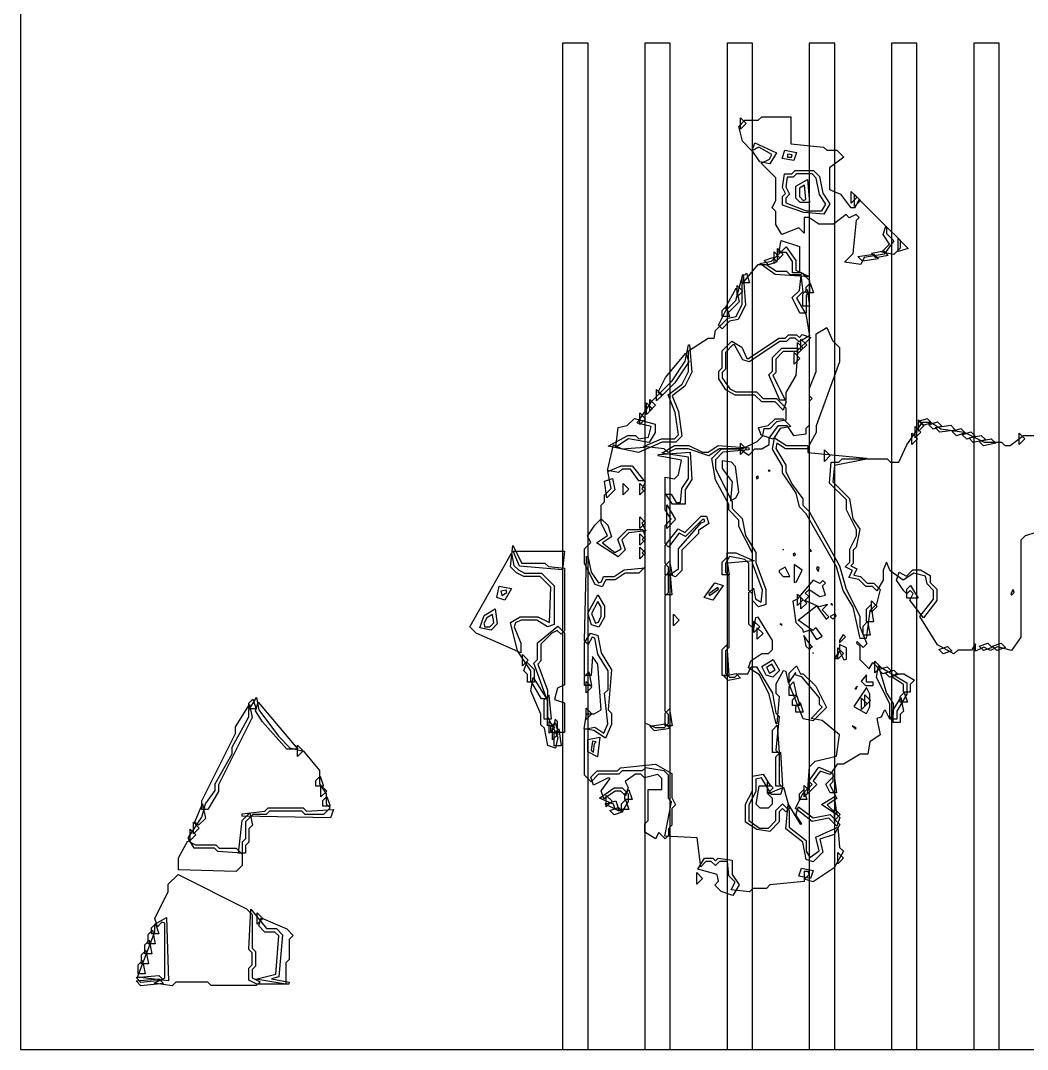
# Model space of a CAD drawing. Header units: millimetres. Extents: x 0 to 283, y 0 to 283.
# Drawn here: x 0 to 141.4, y 0 to 144.6 of the extents above; entities that cross this region are included whole.
import ezdxf

# ---------------------------------------------------------------- set-up
doc = ezdxf.new("R2010")
doc.units = ezdxf.units.MM
for name, color, linetype in [('CUT_OUTLINE', 5, 'Continuous'), ('CUT_SLOT', 1, 'Continuous'), ('ENG_D', 3, 'Continuous'), ('ENG_K', 2, 'Continuous'), ('ENG_L', 4, 'Continuous')]:
    doc.layers.add(name, color=color, linetype=linetype)

msp = doc.modelspace()

# ---------------------------------------------------------------- linework, layer by layer
at = {"layer": 'CUT_OUTLINE'}
msp.add_lwpolyline([(0, 0), (282.84, 0), (282.84, 282.84), (0, 282.84), (0, 0)], close=True, dxfattribs=at)
at = {"layer": 'CUT_SLOT'}
for points in [[(76.13, 0), (79.69, 0), (79.69, 141.42), (76.13, 141.42), (76.13, 0)], [(87.68, 0), (91.24, 0), (91.24, 141.42), (87.68, 141.42), (87.68, 0)], [(99.22, 0), (102.79, 0), (102.79, 141.42), (99.22, 141.42), (99.22, 0)], [(110.77, 0), (114.34, 0), (114.34, 141.42), (110.77, 141.42), (110.77, 0)], [(122.32, 0), (125.88, 0), (125.88, 141.42), (122.32, 141.42), (122.32, 0)], [(133.87, 0), (137.43, 0), (137.43, 141.42), (133.87, 141.42), (133.87, 0)]]:
    msp.add_lwpolyline(points, close=True, dxfattribs=at)
at = {"layer": 'ENG_D'}
for points in [[(101.12, 130.91), (101.92, 130.11), (101.12, 129.3), (101.12, 130.91)], [(103.1, 127.37), (106.17, 125.97), (105.24, 124.42), (103.8, 124.71), (102.74, 126.3), (103.1, 127.37)], [(108.97, 126.04), (108.58, 124.89), (106.94, 125.21), (107.32, 126.37), (108.97, 126.04)], [(112.18, 122.68), (112.65, 120.3), (113.65, 118.8), (112.79, 117.37), (110.02, 117.62), (107.01, 118.62), (107.01, 119.83), (107.43, 120.25), (107, 121.11), (107.28, 123.04), (108.33, 123.04), (108.8, 123.51), (111.35, 123.51), (112.18, 122.68)], [(109.37, 119.83), (109.9, 119.3), (110.29, 119.43), (110.11, 121.46), (109.37, 121.02), (109.37, 119.83)], [(117.48, 119.74), (116.67, 118.93), (116.67, 120.54), (117.48, 119.74)], [(123.51, 112.57), (122.64, 111.7), (120.91, 112.05), (122.03, 113.17), (121.13, 114.52), (121.52, 115.69), (123.51, 113.71), (123.51, 112.57)], [(103.84, 110.43), (105.48, 110.76), (107.51, 112.79), (108.89, 110.86), (108.89, 109.51), (110.74, 108.59), (110.74, 108.58), (105.98, 108.9), (103.84, 110.43)], [(119.82, 111.74), (120.47, 111.08), (118.24, 110.77), (117.59, 111.42), (119.82, 111.74)], [(119.49, 111.87), (121.23, 112.21), (121.86, 111.58), (120.13, 111.23), (119.49, 111.87)], [(101.83, 104.6), (100.8, 102.56), (99.58, 102.31), (98.52, 101.25), (98, 101.78), (99.04, 103.85), (100.43, 105.25), (101.43, 108.89), (101.5, 108.89), (101.83, 104.6)], [(101.35, 107.72), (101.35, 108.52), (101.93, 109.1), (102.39, 107.72), (101.35, 107.72)], [(109.38, 106.65), (109.66, 109.17), (110.78, 108.05), (110.78, 106.44), (110.31, 105.97), (110.31, 103.47), (109.46, 103.47), (108.37, 105.64), (109.38, 106.65)], [(102.22, 97.11), (106.47, 99.94), (107.38, 99.94), (107.85, 100.41), (108.99, 100.41), (109.37, 100.04), (109.77, 100.44), (110.98, 100.04), (108.99, 98.05), (107.11, 98.05), (106.07, 97.01), (106.07, 95.13), (105.65, 94.71), (107.5, 91), (107.11, 89.84), (105.97, 90.98), (104.08, 90.98), (103.14, 91.92), (100.34, 91.92), (99.06, 92.69), (98.05, 94.21), (98.05, 95.32), (98.52, 95.79), (98.52, 98.15), (99.9, 99.53), (101.3, 98.69), (101.98, 97.11), (102.22, 97.11)], [(86.76, 83.9), (82.53, 84.75), (85.26, 86.27), (86.36, 86.27), (86.82, 85.81), (88.2, 86.01), (88.57, 87.51), (86.59, 88.01), (88.68, 91.13), (91.51, 93.96), (93.35, 96.73), (93.81, 99), (93.94, 98.99), (94.29, 95.18), (93.29, 93.18), (91.5, 91.84), (92.39, 89.63), (92.88, 86.18), (92.02, 85.32), (90.09, 85.32), (86.76, 83.9)], [(108.66, 97.91), (109.46, 97.11), (108.66, 96.3), (108.66, 97.91)], [(105.97, 88.62), (107.11, 88.62), (108.19, 87.54), (106.68, 87.23), (105.69, 85.75), (103.99, 86.32), (103.64, 87.39), (105.01, 87.66), (105.97, 88.62)], [(126.1, 86.88), (126.1, 88.49), (126.91, 87.68), (126.1, 86.88)], [(126.14, 88.26), (127.34, 88.66), (127.95, 88.05), (126.74, 87.65), (126.14, 88.26)], [(126.43, 86.74), (125.63, 85.93), (125.63, 87.54), (126.43, 86.74)], [(128.76, 88.19), (129.37, 87.58), (128.16, 87.18), (127.55, 87.78), (128.76, 88.19)], [(129.08, 86.72), (128.43, 87.38), (130.66, 87.7), (131.31, 87.04), (129.08, 86.72)], [(132.67, 86.64), (131.46, 86.23), (130.85, 86.84), (132.06, 87.24), (132.67, 86.64)], [(134.08, 86.16), (132.87, 85.76), (132.26, 86.37), (133.47, 86.77), (134.08, 86.16)], [(114.09, 79.76), (116.42, 77.42), (116.9, 74.57), (117.87, 73.12), (117.36, 70.59), (116.91, 70.14), (116.91, 68.26), (116.6, 67.95), (117.46, 67.52), (117.02, 66.64), (117.97, 66.45), (118.89, 65.53), (119.83, 65.53), (120.7, 64.65), (120.19, 62.58), (119.25, 61.64), (118.77, 57.75), (117.9, 57.75), (116.92, 62.14), (115.51, 64.49), (114.57, 67.79), (110.35, 75.28), (109.39, 76.25), (108.91, 78.16), (107.01, 81.01), (107.01, 81.96), (105.58, 84.34), (105.9, 85.95), (107.55, 84.85), (110.54, 84.85), (110.54, 83.89), (118.79, 83.09), (118.8, 82.96), (114.3, 82.06), (114.09, 79.76)], [(125.16, 86.6), (125.96, 85.8), (125.16, 84.99), (125.16, 86.6)], [(135.54, 85.65), (133.8, 85.3), (133.17, 85.94), (134.9, 86.29), (135.54, 85.65)], [(134.58, 85.47), (136.31, 85.82), (136.95, 85.18), (135.22, 84.83), (134.58, 85.47)], [(141.05, 85.8), (140.24, 84.99), (140.24, 86.6), (141.05, 85.8)], [(87.68, 45.88), (89.14, 45.25), (90.41, 45.25), (90.98, 45.82), (90.98, 47.04), (90.51, 47.51), (90.51, 63.74), (90.98, 64.21), (90.98, 66.59), (92.4, 67.54), (92.4, 70.33), (95.56, 73.98), (96.1, 74.16), (96, 74.48), (95.79, 74.48), (93.38, 72.07), (92.47, 72.53), (91.01, 70.59), (90.51, 71.08), (90.51, 73.64), (91.38, 74.51), (90.51, 75.82), (90.51, 78.02), (91.35, 78.02), (92.06, 76.84), (92.66, 76.84), (92.87, 78.81), (93.81, 80.21), (93.81, 83.23), (90.05, 83.77), (91.86, 84.85), (93.87, 84.85), (95.75, 83.91), (96.57, 83.91), (97.99, 84.86), (102.29, 84.53), (102.3, 84.25), (98.63, 83.92), (97.58, 82.87), (97.58, 81.61), (99.94, 76.89), (99.94, 75.99), (101.33, 74.6), (101.81, 72.21), (103.24, 69.83), (103.24, 68.4), (104.65, 64.63), (104.65, 62.53), (103.65, 62.19), (102.77, 63.07), (102.77, 64.01), (102.29, 64.48), (102.29, 68.26), (101.71, 68.84), (99.58, 69.27), (98.99, 68.29), (98.99, 67.04), (99.47, 66.57), (99.47, 56.47), (98.99, 56), (98.99, 52.89), (99.56, 52.33), (100.31, 52.33), (100.78, 52.8), (102.15, 52.8), (102.62, 53.74), (103.37, 53.74), (105.58, 50.05), (106.05, 47.25), (106.55, 46.76), (106.08, 42.04), (106.54, 41.58), (106.54, 37.34), (107.04, 36.83), (106.71, 35.83), (105.46, 35.83), (104.06, 38.16), (103.24, 37.99), (103.24, 36.24), (102.29, 34.36), (102.29, 32.18), (103.78, 31.11), (105.03, 31.11), (106.07, 32.15), (106.07, 33.57), (107.01, 34.51), (107.95, 33.57), (107.95, 31.23), (110.31, 29.34), (110.31, 27.88), (110.85, 26.97), (112.16, 27.91), (111.68, 29.83), (114.76, 31.23), (115.01, 28.39), (115.55, 27.85), (114.26, 25.53), (111.29, 23.55), (110.11, 23.94), (110.75, 24.58), (110.61, 24.98), (110.07, 24.98), (110.07, 23.59), (105.23, 23.11), (104.75, 22.63), (102.86, 22.63), (102.38, 22.14), (99.81, 22.43), (100.36, 23.52), (99.48, 24.4), (99.26, 26.4), (98.15, 26.4), (97.58, 25.83), (97.01, 26.4), (96.26, 26.4), (95.52, 25.66), (95.01, 29.71), (90.46, 29.95), (91.43, 34.81), (90.98, 35.26), (90.98, 38.56), (90.4, 39.14), (87.76, 39.58), (87.31, 39.13), (84.48, 39.13), (84.01, 38.66), (81.18, 38.66), (80.14, 37.61), (79.2, 38.56), (79.2, 44.98), (80.66, 45.27), (81.92, 44.43), (82.49, 45.76), (82.01, 50.06), (82.5, 50.54), (82.5, 53.2), (81.09, 55.54), (80.64, 57.8), (80.26, 57.93), (79.73, 56.88), (79.19, 57.42), (79.46, 69.28), (79.67, 69.3), (80.12, 67.04), (81.17, 65.57), (81.6, 65.71), (81.85, 66.47), (83.37, 66.47), (84.77, 67.4), (87.68, 67.67), (87.68, 45.88)], [(84.33, 82.02), (85.91, 82.02), (87.72, 79.69), (87.26, 78.77), (87.68, 78.35), (87.68, 74.38), (87.26, 73.96), (87.81, 72.87), (85.43, 72.61), (84.42, 71.59), (84.89, 70.18), (83.94, 69.23), (80.89, 71.18), (82.43, 72.21), (81.55, 73.95), (81.55, 76.47), (82.02, 76.94), (82.02, 77.88), (82.95, 78.8), (82.46, 81.22), (84.33, 82.02)], [(86.97, 70.85), (86.97, 72.46), (87.78, 71.65), (86.97, 70.85)], [(72.63, 54.15), (74.01, 50.48), (74.01, 49.26), (73.17, 49.26), (71.65, 51.79), (71.65, 53.2), (69.78, 56), (68.79, 59.98), (70.17, 60.81), (72.65, 60.81), (74.26, 60.01), (74.48, 64.96), (72.97, 66.47), (70.66, 66.47), (69.63, 66.98), (68.81, 67.8), (69.15, 70.82), (70.38, 68.35), (73.64, 68.35), (74.12, 67.87), (76.37, 67.62), (76.37, 58.83), (75.9, 58.36), (75.38, 58.87), (74.62, 58.5), (73.07, 56.94), (73.07, 54.59), (72.63, 54.15)], [(87.78, 69.77), (86.97, 68.96), (86.97, 70.57), (87.78, 69.77)], [(90.51, 67.98), (91.13, 68.6), (91.5, 66.7), (90.51, 66.7), (90.51, 67.98)], [(123.01, 65.96), (123.37, 67.04), (124.4, 66.52), (125.3, 67.41), (126.4, 67.41), (127.75, 66.6), (127.75, 65.62), (128.69, 64.68), (128.69, 63.09), (126.81, 60.66), (124.88, 63.14), (125.34, 64.06), (124.92, 64.48), (124.45, 64.01), (124.03, 64.43), (123.01, 65.96)], [(66.9, 63.48), (67.23, 65.1), (68.96, 64.75), (67.99, 63.12), (66.9, 63.48)], [(96.68, 64.02), (96.76, 63.78), (98.01, 64.67), (97.93, 64.91), (96.68, 64.02)], [(81.09, 62.93), (80.17, 61.27), (80.74, 59.92), (81.15, 60.06), (81.55, 60.87), (81.55, 62.16), (81.09, 62.93)], [(109.6, 63.5), (110.41, 62.7), (109.6, 61.89), (109.6, 63.5)], [(66.07, 58.91), (64.51, 59.22), (65.09, 60.97), (66.65, 61.9), (66.95, 59.79), (66.07, 58.91)], [(103.47, 59.26), (104.28, 58.45), (103.47, 57.65), (103.47, 59.26)], [(115.59, 55.63), (114.79, 54.82), (114.79, 56.43), (115.59, 55.63)], [(130.17, 56.6), (130.78, 55.99), (129.57, 55.59), (128.96, 56.2), (130.17, 56.6)], [(135.23, 56.06), (134.62, 56.67), (135.83, 57.07), (136.44, 56.47), (135.23, 56.06)], [(138.32, 56.47), (137.12, 56.06), (136.51, 56.67), (137.71, 57.07), (138.32, 56.47)], [(105.68, 54.77), (106.6, 53.23), (105.66, 52.29), (104.72, 52.6), (104.11, 53.83), (105.68, 54.77)], [(107.95, 51.34), (107.95, 52.89), (108.96, 53.9), (109.51, 52.8), (109.93, 52.8), (111.68, 51.05), (113.19, 48.04), (111.33, 46.18), (109.9, 46.46), (107.95, 51.34)], [(119.97, 54.54), (120.78, 53.74), (119.97, 52.94), (119.97, 54.54)], [(120.2, 52.29), (120.51, 53.88), (124.45, 51.52), (124.45, 49.9), (123.04, 47.55), (123.04, 46.43), (122.09, 46.43), (122.09, 48.5), (120.2, 52.29)], [(79.81, 53.04), (80.19, 51.15), (79.2, 51.15), (79.2, 52.42), (79.81, 53.04)], [(31.11, 29.13), (31.11, 27.56), (27.71, 27.82), (27.24, 28.28), (24.38, 28.28), (23.53, 29.71), (25.47, 32.62), (25.95, 34.52), (27.34, 36.38), (27.34, 37.3), (29.7, 41.54), (29.7, 42.49), (32.06, 46.73), (32.06, 47.68), (33.11, 49.43), (33.45, 47.71), (36.24, 44), (37.83, 42.4), (39.73, 41.93), (41.96, 39.21), (41.96, 37.31), (42.9, 35.9), (42.9, 34.51), (43.47, 33.94), (42.52, 33), (39.97, 33), (39.5, 33.47), (34.98, 33.47), (34.51, 33), (32.62, 33), (31.58, 31.96), (31.58, 29.6), (31.11, 29.13)], [(73.54, 46.43), (73.54, 49.12), (74.2, 49.78), (74.5, 46.43), (73.54, 46.43)], [(118.89, 48.55), (118.09, 47.75), (118.09, 49.36), (118.89, 48.55)], [(79.43, 46.34), (79.43, 47.95), (80.24, 47.14), (79.43, 46.34)], [(75.05, 45.25), (74.25, 44.45), (74.25, 46.06), (75.05, 45.25)], [(74.72, 43.51), (74.72, 45.12), (75.52, 44.31), (74.72, 43.51)], [(80.62, 43.01), (80.84, 43.22), (80.34, 43.32), (80.15, 42.04), (80.44, 41.75), (80.62, 43.01)], [(109.88, 35.97), (111.15, 37.24), (110.71, 37.69), (112.11, 39.65), (114.08, 38.81), (114.08, 37.61), (113.66, 37.19), (114.62, 35.27), (113.27, 34.38), (115.06, 32.59), (114.65, 31.38), (113.53, 32.51), (111.19, 32.04), (108.83, 33.87), (109.88, 35.97)], [(83.49, 33.75), (83.25, 34.47), (81.31, 35.3), (83.36, 36.77), (84.48, 36.77), (85.32, 35.92), (85.32, 34.82), (84.49, 33.42), (83.49, 33.75)], [(36.78, 16.12), (36.28, 10.18), (35.25, 9.93), (37.72, 9.43), (37.69, 9.19), (33.18, 9.19), (32.06, 9.75), (32.06, 11.41), (32.53, 11.88), (32.53, 13.57), (32.05, 14.05), (32.32, 19.73), (34.53, 16.97), (35.92, 16.97), (36.78, 16.12)], [(18.86, 16.54), (18.86, 17.58), (20.49, 18.56), (20.75, 9.63), (16.41, 10.17), (18.86, 16.54)], [(16.88, 8.95), (16.21, 9.62), (19.42, 9.91), (20.09, 9.24), (16.88, 8.95)]]:
    msp.add_lwpolyline(points, close=True, dxfattribs=at)
at = {"layer": 'ENG_K'}
for points in [[(108.89, 121.28), (110.51, 122.25), (110.8, 119.03), (109.5, 119.03), (108.89, 119.64), (108.89, 121.28)], [(124.65, 112.56), (123.27, 112.1), (123.27, 113.94), (124.65, 112.56)], [(110.3, 103.32), (110.8, 100.29), (109.33, 99.41), (108.8, 99.94), (108.05, 99.94), (107.58, 99.47), (106.61, 99.47), (102.33, 96.61), (101.43, 96.91), (100.27, 98.99), (100.04, 98.99), (98.99, 97.95), (98.99, 95.6), (98.52, 95.13), (98.52, 94.36), (99.62, 92.82), (100.46, 92.4), (103.34, 92.4), (104.28, 91.45), (106.16, 91.45), (107.48, 90.14), (107.48, 88.43), (106.18, 88.17), (105.22, 87.21), (104.37, 87.21), (104.16, 86.15), (103.38, 85.37), (101.41, 84.38), (98.12, 84.38), (96.67, 83.41), (93.77, 84.38), (91.98, 84.38), (90.93, 83.86), (90.4, 84.39), (87.47, 84.72), (89.99, 85.8), (91.83, 85.8), (92.38, 86.35), (91.93, 89.51), (90.93, 92), (92.92, 93.49), (93.81, 95.28), (93.81, 98.18), (96.57, 99.94), (97.39, 99.94), (97.6, 101), (99.35, 102.75), (100.49, 102.97), (101.35, 104.71), (101.35, 107.56), (103.6, 110.31), (104.72, 110.31), (106.14, 109.37), (107.58, 109.37), (108.05, 108.89), (109.58, 108.89), (109.85, 106.45), (108.96, 105.56), (110.3, 103.32)], [(85.67, 81.55), (84.48, 81.55), (83.99, 81.06), (82.45, 81.37), (83.28, 84.96), (84.43, 84.39), (87.68, 84.64), (87.68, 79.9), (86.85, 79.9), (85.67, 81.55)], [(113.71, 83.44), (112.9, 82.63), (112.9, 84.24), (113.71, 83.44)], [(86.97, 77.92), (86.97, 79.53), (87.78, 78.72), (86.97, 77.92)], [(91.98, 74.45), (90.75, 73.21), (90.75, 76.51), (91.98, 74.45)], [(86.97, 73.21), (86.97, 74.82), (87.78, 74.01), (86.97, 73.21)], [(63.11, 59.36), (68.93, 69.73), (69.28, 68), (69.91, 67.37), (70.77, 66.94), (73.17, 66.94), (74.95, 65.15), (74.95, 59.7), (73.98, 59.37), (72.52, 60.34), (70.29, 60.34), (69.49, 59.94), (69.31, 59.4), (70.24, 57.09), (70.24, 55.74), (63.98, 58.49), (63.11, 59.36)], [(99.23, 68.33), (99.23, 69.77), (100.46, 69.77), (103.01, 68.67), (99.23, 68.33)], [(98.52, 66.7), (98.52, 68.45), (99.16, 69.09), (99.5, 66.7), (98.52, 66.7)], [(67.58, 63.78), (68.31, 64.22), (68.2, 64.55), (67.45, 64.4), (67.58, 63.78)], [(119.77, 60.1), (118.79, 60.1), (118.79, 61.85), (119.43, 62.49), (119.77, 60.1)], [(120.31, 62.23), (119.5, 61.42), (119.5, 63.03), (120.31, 62.23)], [(65.9, 59.4), (66.45, 59.95), (66.28, 61.13), (65.47, 60.64), (65.07, 59.85), (65.22, 59.4), (65.9, 59.4)], [(118.94, 60.11), (119.32, 58.22), (118.32, 58.22), (118.32, 59.49), (118.94, 60.11)], [(98.52, 52.56), (98.52, 56.19), (99.2, 56.87), (99.48, 52.56), (98.52, 52.56)], [(70.47, 55.49), (71.28, 54.68), (70.47, 53.88), (70.47, 55.49)], [(71.18, 52.7), (70.68, 53.21), (71.08, 54.41), (72.12, 53.37), (72.12, 51.62), (71.18, 51.62), (71.18, 52.7)], [(122.29, 53.17), (121.09, 52.76), (120.48, 53.37), (121.69, 53.77), (122.29, 53.17)], [(75.13, 42.35), (74.04, 42.72), (73.56, 45.14), (73.07, 45.63), (73.07, 47.09), (71.64, 50.41), (72.01, 52.24), (74.01, 49.09), (74.01, 46.72), (75.44, 43.87), (75.13, 42.35)], [(100.49, 52.82), (101.12, 52.18), (99.39, 51.83), (98.75, 52.47), (100.49, 52.82)], [(122.03, 52.29), (121.42, 52.9), (122.63, 53.3), (123.24, 52.69), (122.03, 52.29)], [(125.54, 51.9), (124.92, 51.29), (124.92, 50.2), (123.98, 50.2), (123.98, 51.26), (122.43, 52.29), (122.94, 52.8), (124.04, 52.8), (125.54, 51.9)], [(79.43, 50.11), (79.43, 51.72), (80.24, 50.91), (79.43, 50.11)], [(123.51, 45.96), (122.57, 45.96), (122.57, 47.68), (123.62, 49.43), (124, 47.53), (123.51, 47.04), (123.51, 45.96)], [(124.08, 50.17), (124.54, 48.79), (123.51, 48.79), (123.51, 49.6), (124.08, 50.17)], [(32.97, 47.58), (33.38, 48.79), (38.93, 42.19), (37.37, 42.19), (33.99, 46.05), (32.97, 47.58)], [(91.15, 47.88), (91.49, 45.49), (90.51, 45.49), (90.51, 47.24), (91.15, 47.88)], [(89.01, 44.77), (88.36, 45.42), (90.59, 45.74), (91.25, 45.09), (89.01, 44.77)], [(38.89, 41.15), (38.89, 42.76), (39.7, 41.96), (38.89, 41.15)], [(41.48, 37.01), (41.48, 37.81), (42.06, 38.38), (42.52, 37.01), (41.48, 37.01)], [(42.19, 37.1), (43, 36.3), (42.19, 35.49), (42.19, 37.1)], [(43.46, 34.18), (42.43, 34.18), (42.43, 34.98), (43, 35.56), (43.46, 34.18)], [(82.12, 34.46), (83.59, 34.95), (84.08, 33.48), (82.12, 34.46)], [(82.26, 34.08), (82.26, 35.69), (83.06, 34.88), (82.26, 34.08)], [(114.26, 35.5), (114.62, 32.98), (112.46, 34.42), (114.26, 35.5)], [(43.94, 33.73), (43.54, 32.52), (31.12, 32.79), (31.11, 33.1), (34.3, 33.46), (34.79, 33.94), (39.7, 33.94), (40.16, 33.48), (43.94, 33.73)], [(114.32, 32.19), (114.32, 33.8), (115.12, 33), (114.32, 32.19)], [(30.61, 27.58), (31.12, 32.16), (32.2, 33.24), (32.55, 31.51), (32.06, 31.02), (32.06, 29.13), (31.58, 28.66), (31.58, 27.58), (30.61, 27.58)], [(115.59, 26.87), (114.79, 26.07), (114.79, 27.67), (115.59, 26.87)], [(95.79, 24.04), (94.99, 23.24), (94.99, 24.85), (95.79, 24.04)], [(33.23, 17.58), (33.23, 19.19), (34.04, 18.38), (33.23, 17.58)], [(35.73, 16.5), (34.31, 16.5), (33.44, 17.38), (33.8, 18.47), (37.38, 16.93), (38.28, 16.03), (37.71, 15.46), (37.71, 12.63), (37.24, 12.16), (37.24, 9.15), (33.02, 9.85), (35.84, 10.56), (36.29, 15.94), (35.73, 16.5)], [(19.42, 10.38), (20.09, 9.71), (16.88, 9.42), (16.21, 10.09), (19.42, 10.38)]]:
    msp.add_lwpolyline(points, close=True, dxfattribs=at)
at = {"layer": 'ENG_L'}
for points in [[(121.62, 115.59), (121.62, 114.65), (122.64, 113.63), (121.29, 111.74), (118.48, 111.27), (117.99, 110.29), (115.7, 110.61), (116.92, 111.83), (117.39, 116.54), (117.75, 116.91), (117.33, 117.33), (116.39, 116.86), (115.94, 117.3), (114.16, 115.97), (112.12, 115.97), (110.71, 116.91), (110.07, 116.91), (110.07, 114.69), (109.31, 115.45), (106.91, 114.49), (106.07, 115.9), (106.07, 117.75), (105.54, 118.28), (106.07, 119.32), (106.07, 122.47), (104.02, 124.52), (105.18, 125.1), (105.52, 125.77), (103.7, 126.78), (102.72, 126.29), (101.37, 127.63), (100.86, 129.71), (101.73, 130.58), (103.61, 130.58), (104.08, 131.05), (108.19, 131.05), (108.19, 127.26), (112.77, 126.8), (113.23, 126.34), (114.65, 126.34), (115.62, 125.37), (113.61, 123.86), (113.61, 120.83), (115.17, 120.16), (116.55, 118.32), (117.23, 118.32), (117.79, 119.43), (121.62, 115.59)], [(108.35, 125.69), (107.72, 125.81), (107.72, 125.39), (108.25, 125.39), (108.35, 125.69)], [(112.21, 120.12), (111.74, 122.45), (111.15, 123.04), (108.99, 123.04), (108.52, 122.57), (107.68, 122.57), (107.49, 121.19), (108, 120.16), (107.48, 119.64), (107.48, 118.96), (110.35, 117.85), (112.53, 117.85), (113.09, 118.79), (112.21, 120.12)], [(117.14, 118.46), (117.14, 120.07), (117.95, 119.27), (117.14, 118.46)], [(109.37, 109.13), (108.42, 109.13), (108.42, 110.71), (107.59, 111.96), (106.49, 111.96), (106.83, 113.68), (109.37, 112.84), (109.37, 109.13)], [(105.83, 112.06), (106.64, 111.25), (105.83, 110.45), (105.83, 112.06)], [(106.3, 110.92), (106.3, 112.53), (107.11, 111.72), (106.3, 110.92)], [(105.66, 111.29), (106.27, 110.68), (105.06, 110.27), (104.45, 110.88), (105.66, 111.29)], [(100.64, 105.73), (100.64, 107.34), (101.45, 106.54), (100.64, 105.73)], [(111.34, 106.3), (110.31, 106.3), (110.31, 107.11), (110.88, 107.68), (111.34, 106.3)], [(98.94, 104.14), (100.51, 106.98), (100.9, 105.05), (99.47, 103.61), (98.94, 104.14)], [(110.82, 104.42), (109.84, 104.42), (109.84, 106.16), (110.48, 106.8), (110.82, 104.42)], [(98.52, 103), (98.52, 103.81), (99.1, 104.38), (99.56, 103), (98.52, 103)], [(99.47, 76.58), (97.59, 80.06), (97.09, 83.05), (98.43, 84.38), (100.95, 84.38), (102.26, 83.51), (103.14, 84.38), (104.12, 84.38), (105.12, 84.99), (105.12, 85.87), (106.42, 87.68), (107.61, 87.68), (108.54, 86.28), (110.31, 86.48), (110.31, 87.31), (110.78, 87.78), (110.78, 91.08), (111.15, 91.45), (110.78, 91.83), (110.78, 92.91), (111.72, 95.27), (111.72, 100.54), (113.25, 101.46), (114.04, 99.6), (115.02, 98.62), (115.02, 96.6), (111.72, 87.64), (111.72, 86.68), (110.45, 84.38), (107.41, 84.38), (106.23, 85.17), (106.08, 84.42), (107.48, 82.09), (107.48, 81.14), (108.39, 79.32), (109.84, 77.39), (109.84, 76.47), (110.73, 75.57), (115.01, 67.97), (115.95, 64.67), (117.85, 60.87), (117.85, 59.44), (118.83, 56.98), (118.32, 56.47), (117.48, 57.31), (117.41, 57.1), (117.85, 56.67), (117.85, 54.78), (119.16, 53.47), (119.69, 54.36), (120.65, 53.39), (121.6, 50.07), (122.57, 48.63), (122.57, 47.04), (122.03, 46.51), (121.48, 47.61), (121.3, 47.61), (120.85, 46.71), (120.24, 46.51), (120.71, 44.2), (119.25, 43.23), (119, 41.48), (117.92, 41.48), (115.56, 40.07), (114.68, 40.07), (113.7, 38.61), (112.28, 39.08), (111.32, 37.74), (111.82, 37.24), (110.5, 35.92), (110.79, 39.7), (111.6, 40.52), (114.58, 41.21), (115.01, 44.21), (112.56, 46.21), (111.01, 46.52), (112.57, 48.08), (112.19, 48.46), (112.19, 49.41), (109.7, 52.36), (108.94, 52.61), (108.82, 52.97), (107.83, 51.49), (107.51, 53.09), (107.12, 53.22), (106.07, 51.32), (106.07, 50.07), (106.55, 49.59), (106.2, 45.73), (106.1, 45.73), (105.14, 49.89), (103.76, 52.64), (102.25, 53.64), (102.57, 54.6), (104.11, 55.63), (105.03, 55.63), (105.59, 56.19), (105.59, 57.45), (103.6, 60.76), (103.21, 60.63), (102.91, 59.15), (102.29, 59.77), (102.29, 64.21), (102.91, 64.82), (103.21, 63.32), (103.99, 62.85), (104.18, 64.55), (102.77, 68.31), (102.77, 69.71), (100.88, 73.48), (100.88, 74.38), (99.47, 75.8), (99.47, 76.58)], [(110.41, 98.99), (109.6, 98.19), (109.6, 99.8), (110.41, 98.99)], [(108.89, 94.68), (107.48, 92.33), (107.48, 91.22), (106.62, 91.22), (105.08, 94.81), (105.59, 95.32), (105.59, 97.21), (106.91, 98.52), (109.15, 98.52), (108.89, 94.68)], [(109.13, 97.72), (109.13, 99.33), (109.93, 98.52), (109.13, 97.72)], [(91.87, 93.66), (90.04, 91.83), (89.52, 92.35), (90.55, 94.41), (93.43, 97.82), (93.83, 96.6), (91.87, 93.66)], [(89.33, 91.12), (89.33, 92.73), (90.14, 91.92), (89.33, 91.12)], [(88.39, 89.7), (88.39, 91.31), (89.19, 90.51), (88.39, 89.7)], [(88.72, 90.04), (87.92, 89.23), (87.92, 90.84), (88.72, 90.04)], [(89.1, 87.86), (89.1, 86.67), (88.27, 85.3), (85.38, 85.78), (83.62, 84.61), (83.93, 87.41), (85.21, 87.66), (86.2, 88.65), (89.1, 87.86)], [(86.97, 87.82), (86.97, 89.43), (87.78, 88.62), (86.97, 87.82)], [(90.51, 80.43), (91.85, 80.16), (92.41, 80.73), (92.83, 82.78), (89.56, 83.43), (89.57, 83.58), (94.03, 83.93), (94.29, 80.07), (93.34, 78.65), (93.34, 76.6), (91.56, 76.6), (90.51, 78.18), (90.51, 80.43)], [(101.92, 84.38), (101.12, 83.58), (101.12, 85.19), (101.92, 84.38)], [(99.71, 77.1), (100.47, 77.49), (100.87, 78.29), (100.42, 81.91), (99.83, 82.51), (98.52, 82.7), (98.52, 81.63), (99.94, 79.74), (99.71, 77.1)], [(104.99, 81.32), (105.26, 81.32), (105.12, 81.46), (104.99, 81.32)], [(82.33, 77.52), (82, 79.83), (83.15, 80.21), (83.46, 78.65), (82.33, 77.52)], [(85.42, 78.72), (84.62, 77.92), (84.62, 79.53), (85.42, 78.72)], [(103.65, 80.29), (103.56, 80.55), (103.3, 80.46), (103.39, 80.2), (103.65, 80.29)], [(86.84, 66.94), (84.92, 66.94), (83.51, 66), (82.17, 66), (81.67, 65), (80.68, 65.33), (79.2, 68.3), (79.2, 70.34), (80.09, 71.23), (79.63, 72.14), (80.66, 73.69), (81.55, 74.58), (82.47, 73.67), (83.01, 72.03), (81.72, 71.17), (83.46, 69.82), (84.33, 70.34), (83.88, 71.72), (85.23, 73.07), (87.38, 73.07), (87.72, 72.06), (87.31, 71.65), (87.68, 71.28), (87.68, 70.14), (87.31, 69.77), (87.68, 69.39), (87.68, 67.78), (86.84, 66.94)], [(91.99, 66.43), (90.98, 66.77), (90.98, 67.78), (90.51, 68.26), (90.51, 70.79), (92.33, 73.13), (93.29, 72.65), (95.6, 74.95), (96.34, 74.95), (96.68, 73.91), (95.22, 72.94), (95.22, 72.5), (92.87, 70.14), (92.87, 67.31), (91.99, 66.43)], [(76.11, 67.39), (70.08, 67.89), (69.17, 70), (76.4, 70), (76.11, 67.39)], [(107.07, 70.2), (107.16, 70.26), (107.13, 70.26), (107.07, 70.2)], [(108.75, 69.71), (108.49, 69.62), (108.57, 69.36), (108.83, 69.45), (108.75, 69.71)], [(111.07, 70), (110.89, 70.3), (110.83, 70), (111.07, 70)], [(108.66, 65.62), (108.96, 65.72), (109.77, 67.34), (108.66, 68.13), (108.66, 65.62)], [(91.47, 63.88), (90.51, 63.88), (90.51, 66.57), (91.17, 67.23), (91.47, 63.88)], [(106.54, 67.28), (106.54, 67.04), (107.11, 66.47), (108.04, 66.47), (107.38, 67.78), (106.54, 67.28)], [(112.05, 67.18), (112.16, 67.72), (111.87, 67.82), (111.76, 67.47), (112.05, 67.18)], [(98.67, 65.18), (97.2, 63.13), (96.02, 63.52), (97.49, 65.57), (98.67, 65.18)], [(109.21, 60.33), (111.77, 62.32), (113.16, 60.46), (113.51, 60.81), (112.57, 61.75), (113.31, 62.5), (112.17, 62.21), (110.13, 63.09), (110.68, 63.64), (110.21, 64.11), (110.75, 64.65), (112.24, 63.65), (113.06, 63.82), (112.63, 65.12), (113.04, 65.53), (112.67, 65.9), (112.24, 65.47), (111.31, 65.94), (109.03, 63.2), (108.45, 63.01), (108.88, 59.98), (109.82, 59.04), (109.9, 58.64), (110.88, 58.97), (111.79, 57.59), (112.56, 58.05), (111.69, 59.27), (111.28, 58.85), (109.21, 60.33)], [(124.45, 64.68), (124.97, 65.2), (126.05, 63.4), (124.45, 63.4), (124.45, 64.68)], [(81.07, 63.88), (82.02, 62.29), (82.02, 60.75), (81.19, 59.35), (80.19, 59.68), (79.65, 61.31), (81.07, 63.88)], [(109.13, 62.36), (109.13, 63.97), (109.93, 63.17), (109.13, 62.36)], [(139.17, 63.84), (139.52, 64.19), (139.42, 64.65), (139.09, 64.08), (139.17, 63.84)], [(113.79, 62.62), (114.01, 62.39), (113.93, 62.65), (113.79, 62.62)], [(92.49, 60.34), (91.69, 59.54), (91.69, 61.14), (92.49, 60.34)], [(113.69, 60.83), (114.08, 60.44), (114.52, 60.87), (114.41, 61.19), (113.69, 60.83)], [(72.6, 57.15), (75.44, 59.48), (76.37, 58.55), (76.37, 51.24), (75.39, 50.75), (75, 49.18), (76.37, 48.72), (76.37, 44.55), (75.42, 44.55), (75.42, 46.1), (75.1, 46.43), (74.91, 45.49), (74.01, 45.49), (74.01, 48.98), (72.09, 54.27), (72.6, 54.78), (72.6, 57.15)], [(103.81, 59.4), (103, 58.59), (103, 60.2), (103.81, 59.4)], [(106.7, 59.8), (106.91, 59.6), (106.95, 59.72), (106.7, 59.8)], [(81.09, 54.13), (80.32, 55.2), (80.12, 52.56), (79.2, 52.56), (79.2, 57.11), (80.03, 58.5), (81.05, 58.16), (81.54, 55.71), (82.97, 53.32), (82.5, 47.7), (82.97, 47.24), (82.97, 45.68), (82.13, 43.72), (80.52, 44.8), (79.17, 45.07), (79.46, 47.14), (80.54, 47.14), (81.54, 47.74), (81.09, 54.13)], [(110, 58.16), (110.29, 56.68), (110.78, 56.19), (111.14, 56.55), (111.23, 56.57), (111.11, 56.59), (110, 58.16)], [(115.02, 57.14), (115.87, 57.98), (115.54, 58.31), (115.02, 57.45), (115.02, 57.14)], [(115.02, 56.89), (115.02, 56.03), (114.99, 55.98), (115.61, 54.74), (115.97, 54.85), (115.97, 56.42), (115.02, 56.89)], [(111.27, 55.71), (111.32, 55.66), (111.34, 55.67), (111.27, 55.71)], [(114.95, 55.92), (114.28, 54.92), (114.62, 54.92), (114.95, 55.92)], [(105.51, 54.12), (104.74, 53.66), (105.2, 52.88), (105.98, 53.35), (105.51, 54.12)], [(118.79, 52.62), (118.06, 51.74), (118.66, 51.15), (119.74, 51.15), (119.74, 51.62), (118.79, 51.62), (118.79, 52.62)], [(108.95, 49.73), (107.95, 49.73), (107.95, 51.01), (108.57, 51.63), (108.95, 49.73)], [(118.8, 50.85), (117.01, 48.17), (118.75, 47.2), (118.84, 47.28), (119.27, 48.14), (119.27, 49.91), (118.8, 50.85)], [(117.5, 51.06), (117.18, 50.68), (117.42, 50.68), (117.5, 51.06)], [(32.06, 47.85), (32.06, 48.65), (32.63, 49.23), (33.09, 47.85), (32.06, 47.85)], [(109, 49.7), (109.46, 48.32), (108.42, 48.32), (108.42, 49.12), (109, 49.7)], [(118.56, 49.83), (119.36, 49.03), (118.56, 48.22), (118.56, 49.83)], [(27.81, 37.19), (27.81, 36.23), (26.3, 33.71), (25.46, 33.71), (25.46, 34.94), (30.17, 44.37), (30.17, 45.32), (32.17, 48.47), (32.54, 46.64), (27.81, 37.19)], [(109.47, 48.76), (109.93, 47.38), (108.89, 47.38), (108.89, 48.18), (109.47, 48.76)], [(74.48, 45.35), (75.06, 45.93), (75.52, 44.55), (74.48, 44.55), (74.48, 45.35)], [(74.95, 44.41), (75.59, 45.05), (75.93, 42.66), (74.95, 42.66), (74.95, 44.41)], [(106.26, 45.55), (106.56, 41.72), (105.59, 41.72), (105.59, 44.88), (106.26, 45.55)], [(116.78, 45.48), (117.28, 44.98), (117.33, 45.15), (116.78, 45.48)], [(79.67, 41.81), (79.67, 43.56), (81.35, 43.9), (81.04, 41.12), (79.67, 41.81)], [(106.07, 41.11), (106.74, 41.79), (107.02, 37.01), (106.07, 37.01), (106.07, 41.11)], [(88.15, 32.15), (88.15, 36.53), (90.04, 36.53), (90.04, 38.09), (89.49, 38.63), (87.61, 38.16), (87.11, 38.66), (86.34, 38.66), (84.92, 37.64), (85.34, 36.79), (84.96, 35.63), (84.28, 36.3), (83.51, 36.3), (81.9, 35.22), (81.53, 36.34), (82.82, 38.06), (82.51, 38.16), (80.47, 37.14), (80.1, 38.25), (80.98, 39.13), (83.81, 39.13), (84.27, 39.59), (89.15, 40.08), (91.45, 38.79), (91.45, 35.41), (91.97, 34.37), (91.45, 33.84), (91.45, 31.49), (90.98, 31.02), (90.98, 30.07), (90.51, 29.6), (89.63, 30.48), (89.19, 29.6), (87.68, 30.51), (87.68, 31.68), (88.15, 32.15)], [(107.16, 36.86), (107.98, 33.87), (107.48, 33.37), (107.01, 33.84), (106.54, 33.37), (106.54, 31.96), (105.21, 30.63), (103.39, 30.89), (101.82, 31.93), (101.82, 34.47), (102.77, 36.35), (102.77, 38.38), (104.3, 38.68), (105.3, 37.01), (103.67, 37.01), (103.25, 34.49), (103.81, 33.94), (105.03, 33.94), (105.59, 34.51), (105.59, 35.26), (104.95, 35.91), (107.16, 36.86)], [(114.59, 36.06), (113.7, 36.06), (113.09, 37.29), (114.25, 38.45), (114.59, 36.06)], [(84.85, 35.12), (84.85, 35.92), (85.43, 36.5), (85.89, 35.12), (84.85, 35.12)], [(104.89, 35.96), (104.89, 37.57), (105.69, 36.77), (104.89, 35.96)], [(110.4, 35.12), (109.37, 35.12), (109.37, 35.92), (109.94, 36.5), (110.4, 35.12)], [(110.88, 36.3), (110.07, 35.49), (110.07, 37.1), (110.88, 36.3)], [(85.42, 33.71), (84.38, 33.71), (84.38, 34.51), (84.96, 35.08), (85.42, 33.71)], [(24.98, 31.49), (24.47, 32), (25.54, 34.5), (25.95, 32.45), (24.98, 31.49)], [(83.97, 33.98), (84.58, 33.37), (83.37, 32.96), (82.77, 33.57), (83.97, 33.98)], [(110.34, 26.69), (109.86, 29.1), (107.47, 31.01), (107.78, 34.45), (109.47, 31.63), (109.71, 31.71), (108.87, 32.96), (109.25, 34.09), (111.31, 32.54), (113.69, 33.02), (115.08, 31.62), (114.24, 30.21), (112.24, 29.54), (112.69, 27.74), (111.32, 26.36), (110.34, 26.69)], [(24.28, 31.92), (25.08, 31.11), (24.28, 30.31), (24.28, 31.92)], [(23.81, 29.37), (23.81, 30.97), (24.61, 30.17), (23.81, 29.37)], [(30.27, 28.28), (31.11, 27.44), (31.11, 25.83), (30.26, 24.98), (22.16, 25.23), (22.16, 26.93), (23.47, 29.3), (24.57, 28.76), (27.44, 28.76), (27.91, 28.28), (30.27, 28.28)], [(99.94, 26.6), (99.94, 24.58), (100.92, 23.11), (100.04, 21.64), (98.4, 22.19), (97.48, 23.1), (98.03, 23.65), (97.85, 24.56), (95.1, 25.31), (96.03, 26.87), (97.21, 26.87), (97.58, 26.5), (97.97, 26.88), (99.94, 26.6)], [(109.29, 24.33), (109.68, 25.49), (111.32, 25.16), (110.94, 24.01), (109.29, 24.33)], [(26.77, 8.96), (26.3, 9.43), (21.78, 9.43), (21.3, 8.94), (18.78, 9.3), (20.27, 10.05), (20.27, 17.74), (19.86, 17.88), (19.22, 17.24), (18.84, 18.4), (20.74, 22.21), (20.74, 23.2), (22.11, 24.56), (31.72, 19.76), (32.53, 18.95), (32.53, 14.24), (33, 13.77), (33, 11.69), (32.53, 11.22), (32.53, 10.05), (33.63, 9.49), (33.1, 8.96), (26.77, 8.96)], [(18.38, 17.07), (18.96, 17.64), (19.42, 16.26), (18.38, 16.26), (18.38, 17.07)], [(18.53, 16.74), (18.91, 14.85), (17.91, 14.85), (17.91, 16.13), (18.53, 16.74)], [(18.44, 13.44), (17.44, 13.44), (17.44, 14.71), (18.06, 15.33), (18.44, 13.44)], [(16.97, 12.02), (16.97, 13.3), (17.59, 13.91), (17.97, 12.02), (16.97, 12.02)], [(16.5, 10.61), (16.5, 11.88), (17.12, 12.5), (17.49, 10.61), (16.5, 10.61)]]:
    msp.add_lwpolyline(points, close=True, dxfattribs=at)
msp.add_lwpolyline([(147.26, 74.06), (141.08, 72.15), (140.48, 71.56), (140.48, 57.91), (139.16, 56.07), (137.21, 56.55), (136.24, 56.07), (135.29, 56.54), (134.11, 55.95), (134.11, 55.95), (134.11, 56.97), (133.53, 56.1), (131.62, 56.1), (131.09, 55.57), (128.76, 56.86), (126.28, 60.83), (128.22, 63.25), (128.22, 64.48), (127.3, 65.41), (127.08, 66.51), (125.44, 66.92), (123.97, 65.95), (122.14, 67.26), (121.62, 68.46), (121.15, 67.36), (121.15, 65.93), (120.25, 64.44), (119.64, 65.05), (118.7, 65.05), (117.73, 66.02), (116.32, 66.3), (116.83, 67.31), (115.8, 67.82), (116.44, 68.45), (116.44, 70.29), (117.38, 72.18), (117.38, 73.01), (115.97, 75.84), (115.97, 77.21), (113.6, 79.58), (113.86, 82.5), (114.93, 82.5), (115.4, 82.97), (121.72, 82.97), (122.19, 82.5), (123.36, 82.5), (124.48, 84.97), (126.68, 88.15), (127.82, 88.15), (129.25, 87.2), (132.54, 86.73), (135.35, 85.32), (137.75, 85.32), (138.22, 84.85), (138.99, 84.85), (140.87, 86.27), (151.74, 86.27)], dxfattribs=at)

doc.saveas('drawing.dxf')
